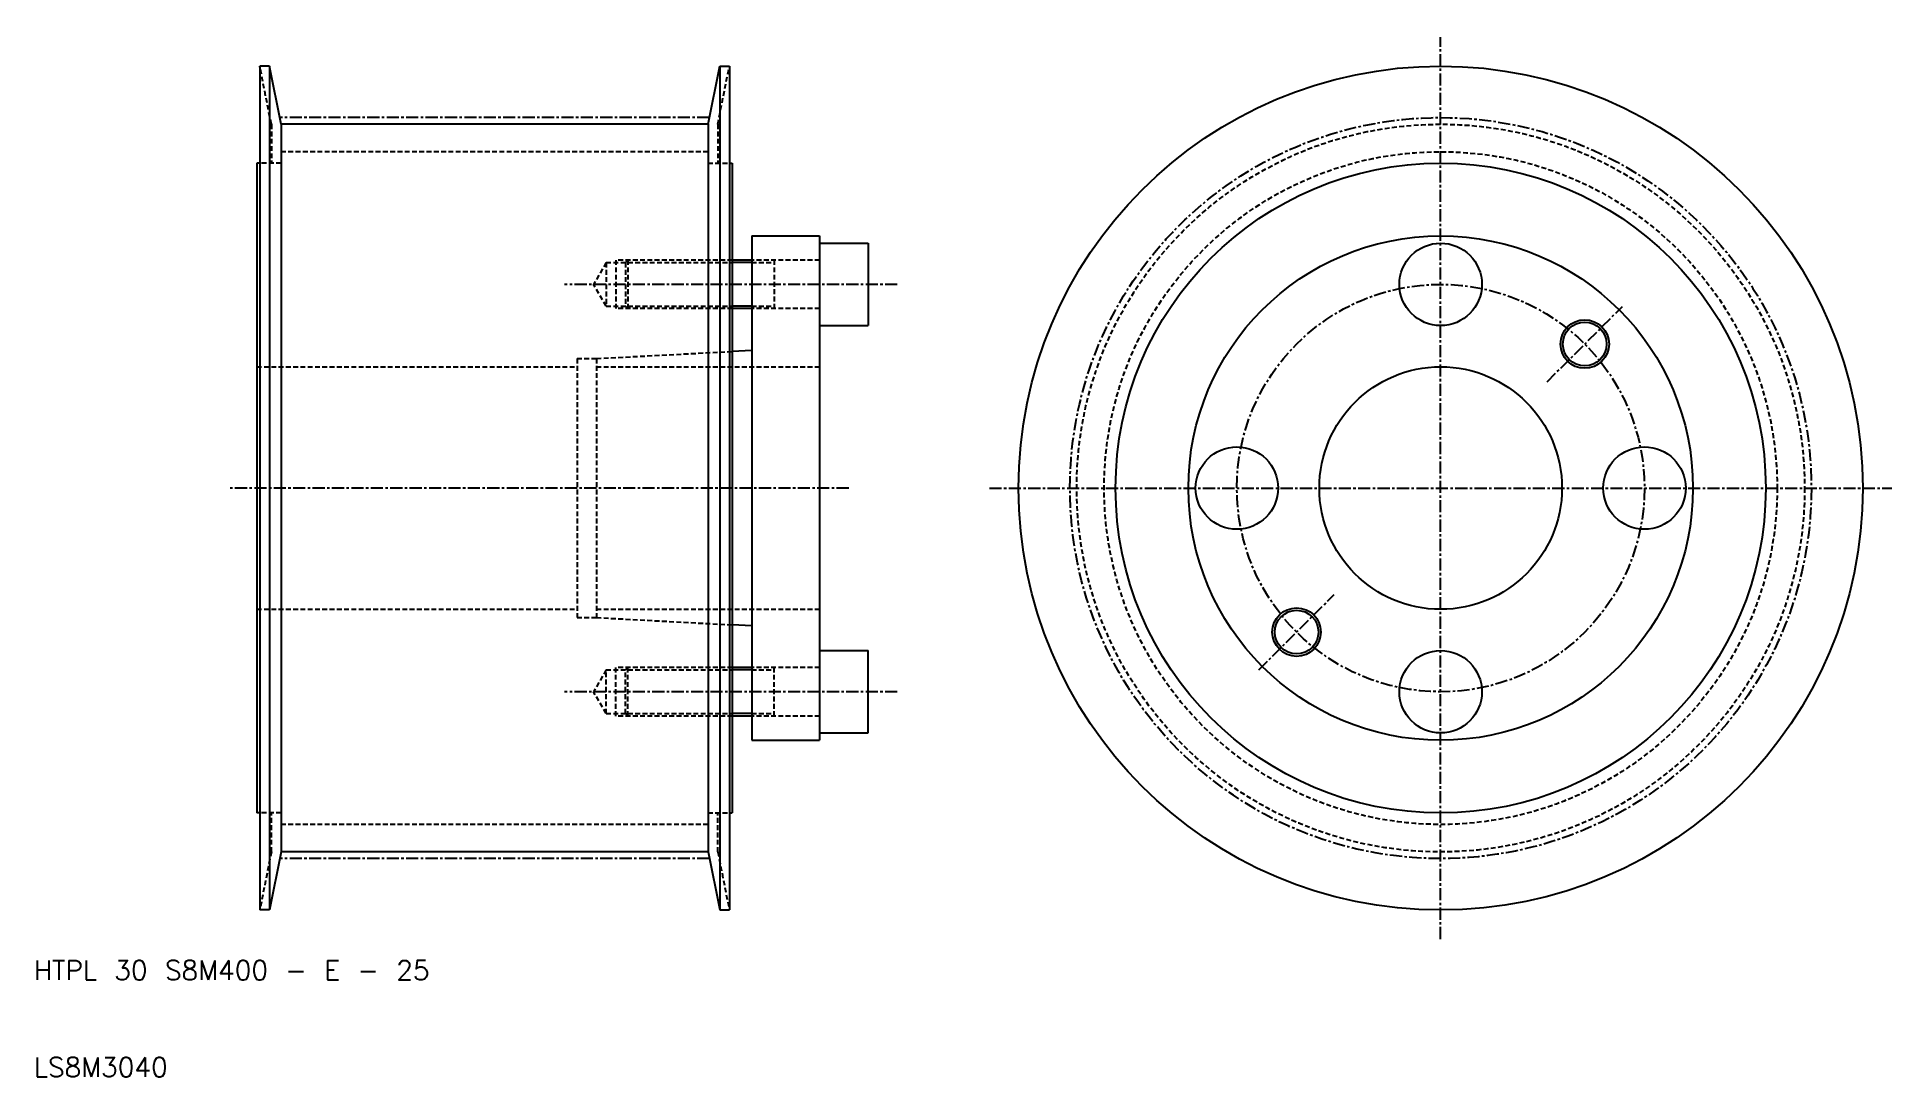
# Model space of a CAD drawing. Extents: x 6 to 197, y 10 to 117.
import ezdxf

# ---------------------------------------------------------------- set-up
doc = ezdxf.new("R2010")
doc.units = 0
doc.linetypes.add('CENTER', pattern=[2, 1.25, -0.25, 0.25, -0.25])
doc.linetypes.add('DASHED', pattern=[0.75, 0.5, -0.25])
doc.layers.get('0').update_dxf_attribs({"linetype": 'CONTINUOUS'})
doc.layers.add('CENTER', color=1, linetype='CENTER')
doc.styles.get("Standard").update_dxf_attribs({"font": 'txt.shx'})

msp = doc.modelspace()

# ---------------------------------------------------------------- linework, layer by layer
at = {"color": 7, "linetype": 'CONTINUOUS'}
for p, q in [((29.13, 114.21), (29.13, 27.21)), ((30.13, 114.21), (29.13, 114.21)), ((30.13, 114.21), (30.13, 27.21)), ((31.33, 108.22), (30.13, 114.21)), ((75.33, 108.22), (76.53, 114.21)), ((76.53, 114.21), (76.53, 27.21)), ((76.53, 114.21), (77.53, 114.21)), ((77.53, 114.21), (77.53, 27.21)), ((31.33, 108.22), (31.33, 33.2)), ((75.33, 108.22), (31.33, 108.22)), ((75.33, 108.22), (75.33, 33.2)), ((28.83, 104.21), (28.83, 37.21)), ((29.13, 104.21), (28.83, 104.21)), ((77.53, 104.21), (77.83, 104.21)), ((77.83, 104.21), (77.83, 37.21)), ((79.83, 96.71), (86.83, 96.71)), ((79.83, 96.71), (79.83, 44.71)), ((86.83, 96.71), (86.83, 44.71)), ((86.83, 95.96), (91.83, 95.96)), ((91.83, 95.96), (91.83, 87.46)), ((79.83, 94.21), (77.83, 94.21)), ((79.83, 89.21), (77.83, 89.21)), ((86.83, 87.46), (91.83, 87.46)), ((79.83, 84.91), (77.83, 84.8)), ((79.83, 56.51), (77.83, 56.61)), ((86.83, 53.96), (91.83, 53.96)), ((91.83, 45.46), (91.83, 53.96)), ((79.83, 52.21), (77.83, 52.21)), ((79.83, 47.21), (77.83, 47.21)), ((79.83, 44.71), (86.83, 44.71)), ((86.83, 45.46), (91.83, 45.46)), ((29.13, 37.21), (28.83, 37.21)), ((77.53, 37.21), (77.83, 37.21)), ((31.33, 33.2), (30.13, 27.21)), ((75.33, 33.2), (31.33, 33.2)), ((75.33, 33.2), (76.53, 27.21)), ((30.13, 27.21), (29.13, 27.21)), ((76.53, 27.21), (77.53, 27.21))]:
    msp.add_line(p, q, dxfattribs=at)
at = {"color": 3, "linetype": 'DASHED'}
for p, q in [((30.33, 108.22), (29.13, 114.21)), ((76.33, 108.22), (77.53, 114.21)), ((30.33, 108.22), (30.33, 104.21)), ((76.33, 108.22), (76.33, 104.21)), ((75.33, 105.39), (31.33, 105.39)), ((31.33, 104.21), (29.13, 104.21)), ((75.33, 104.21), (77.53, 104.21)), ((64.83, 93.96), (63.53, 91.71)), ((64.83, 93.96), (77.83, 93.96)), ((64.83, 93.96), (64.83, 89.46)), ((77.83, 94.21), (65.83, 94.21)), ((65.83, 94.21), (65.83, 89.21)), ((67.08, 94.21), (66.83, 93.96)), ((66.83, 93.96), (66.83, 89.46)), ((67.08, 94.21), (67.08, 89.21)), ((86.83, 94.21), (79.83, 94.21)), ((79.83, 93.96), (82.16, 93.96)), ((82.16, 94.21), (82.16, 89.21)), ((64.83, 89.46), (63.53, 91.71)), ((64.83, 89.46), (77.83, 89.46)), ((77.83, 89.21), (65.83, 89.21)), ((67.08, 89.21), (66.83, 89.46)), ((79.83, 89.46), (82.16, 89.46)), ((86.83, 89.21), (79.83, 89.21)), ((63.83, 84.06), (77.83, 84.8)), ((28.83, 83.21), (61.83, 83.21)), ((61.83, 84.06), (61.83, 57.36)), ((61.83, 84.06), (63.83, 84.06)), ((63.83, 84.06), (63.83, 57.36)), ((63.83, 83.21), (86.83, 83.21)), ((28.83, 58.21), (61.83, 58.21)), ((61.83, 57.36), (63.83, 57.36)), ((63.83, 58.21), (86.83, 58.21)), ((63.83, 57.36), (77.83, 56.61)), ((64.83, 51.96), (63.53, 49.71)), ((64.83, 47.46), (64.83, 51.96)), ((64.83, 51.96), (77.83, 51.96)), ((65.83, 47.21), (65.83, 52.21)), ((77.83, 52.21), (65.83, 52.21)), ((67.08, 52.21), (66.83, 51.96)), ((66.83, 47.46), (66.83, 51.96)), ((67.08, 47.21), (67.08, 52.21)), ((86.83, 52.21), (79.83, 52.21)), ((79.83, 51.96), (82.16, 51.96)), ((82.16, 47.21), (82.16, 52.21)), ((64.83, 47.46), (63.53, 49.71)), ((64.83, 47.46), (77.83, 47.46)), ((77.83, 47.21), (65.83, 47.21)), ((67.08, 47.21), (66.83, 47.46)), ((79.83, 47.46), (82.16, 47.46)), ((86.83, 47.21), (79.83, 47.21)), ((31.33, 37.21), (29.13, 37.21)), ((30.33, 33.2), (30.33, 37.21)), ((75.33, 37.21), (77.53, 37.21)), ((76.33, 33.2), (76.33, 37.21)), ((75.33, 36.03), (31.33, 36.03)), ((30.33, 33.2), (29.13, 27.21)), ((76.33, 33.2), (77.53, 27.21))]:
    msp.add_line(p, q, dxfattribs=at)
at = {"color": 3, "linetype": 'CONTINUOUS'}
for p, q in [((79.83, 93.96), (77.83, 93.96)), ((79.83, 89.46), (77.83, 89.46)), ((79.83, 51.96), (77.83, 51.96)), ((79.83, 47.46), (77.83, 47.46))]:
    msp.add_line(p, q, dxfattribs=at)
at = {"color": 7, "linetype": 'CONTINUOUS'}
for centre, radius in [((150.83, 70.71), 43.5), ((150.83, 70.71), 33.5), ((150.83, 70.71), 26), ((150.83, 70.71), 26), ((150.83, 91.71), 4.25), ((165.68, 85.56), 2.25), ((150.83, 70.71), 12.5), ((129.83, 70.71), 4.25), ((171.83, 70.71), 4.25), ((135.98, 55.86), 2.25), ((150.83, 49.71), 4.25)]:
    msp.add_circle(centre, radius, dxfattribs=at)
at = {"color": 3, "linetype": 'DASHED'}
for radius in [37.51, 34.68]:
    msp.add_circle((150.83, 70.71), radius, dxfattribs=at)
at = {"color": 3, "linetype": 'CONTINUOUS'}
for centre in [(165.68, 85.56), (135.98, 55.86)]:
    msp.add_circle(centre, 2.5, dxfattribs=at)
at = {"layer": 'CENTER', "color": 1, "linetype": 'CENTER'}
for p, q in [((150.83, 24.21), (150.83, 117.21)), ((75.47, 108.9), (31.19, 108.9)), ((94.83, 91.71), (60.53, 91.71)), ((161.79, 81.67), (169.57, 89.44)), ((89.83, 70.71), (25.83, 70.71)), ((104.33, 70.71), (197.33, 70.71)), ((132.09, 51.97), (139.87, 59.75)), ((94.83, 49.71), (60.53, 49.71)), ((75.47, 32.51), (31.19, 32.51))]:
    msp.add_line(p, q, dxfattribs=at)
for radius in [38.2, 21]:
    msp.add_circle((150.83, 70.71), radius, dxfattribs=at)

# ---------------------------------------------------------------- texts
at = {"color": 7, "linetype": 'CONTINUOUS'}
for s, p in [('HTPL 30 S8M400 - E - 25', (5.85, 20)), ('LS8M3040', (5.85, 10))]:
    msp.add_text(s, height=2, dxfattribs=at).set_placement(p)

doc.saveas('drawing.dxf')
